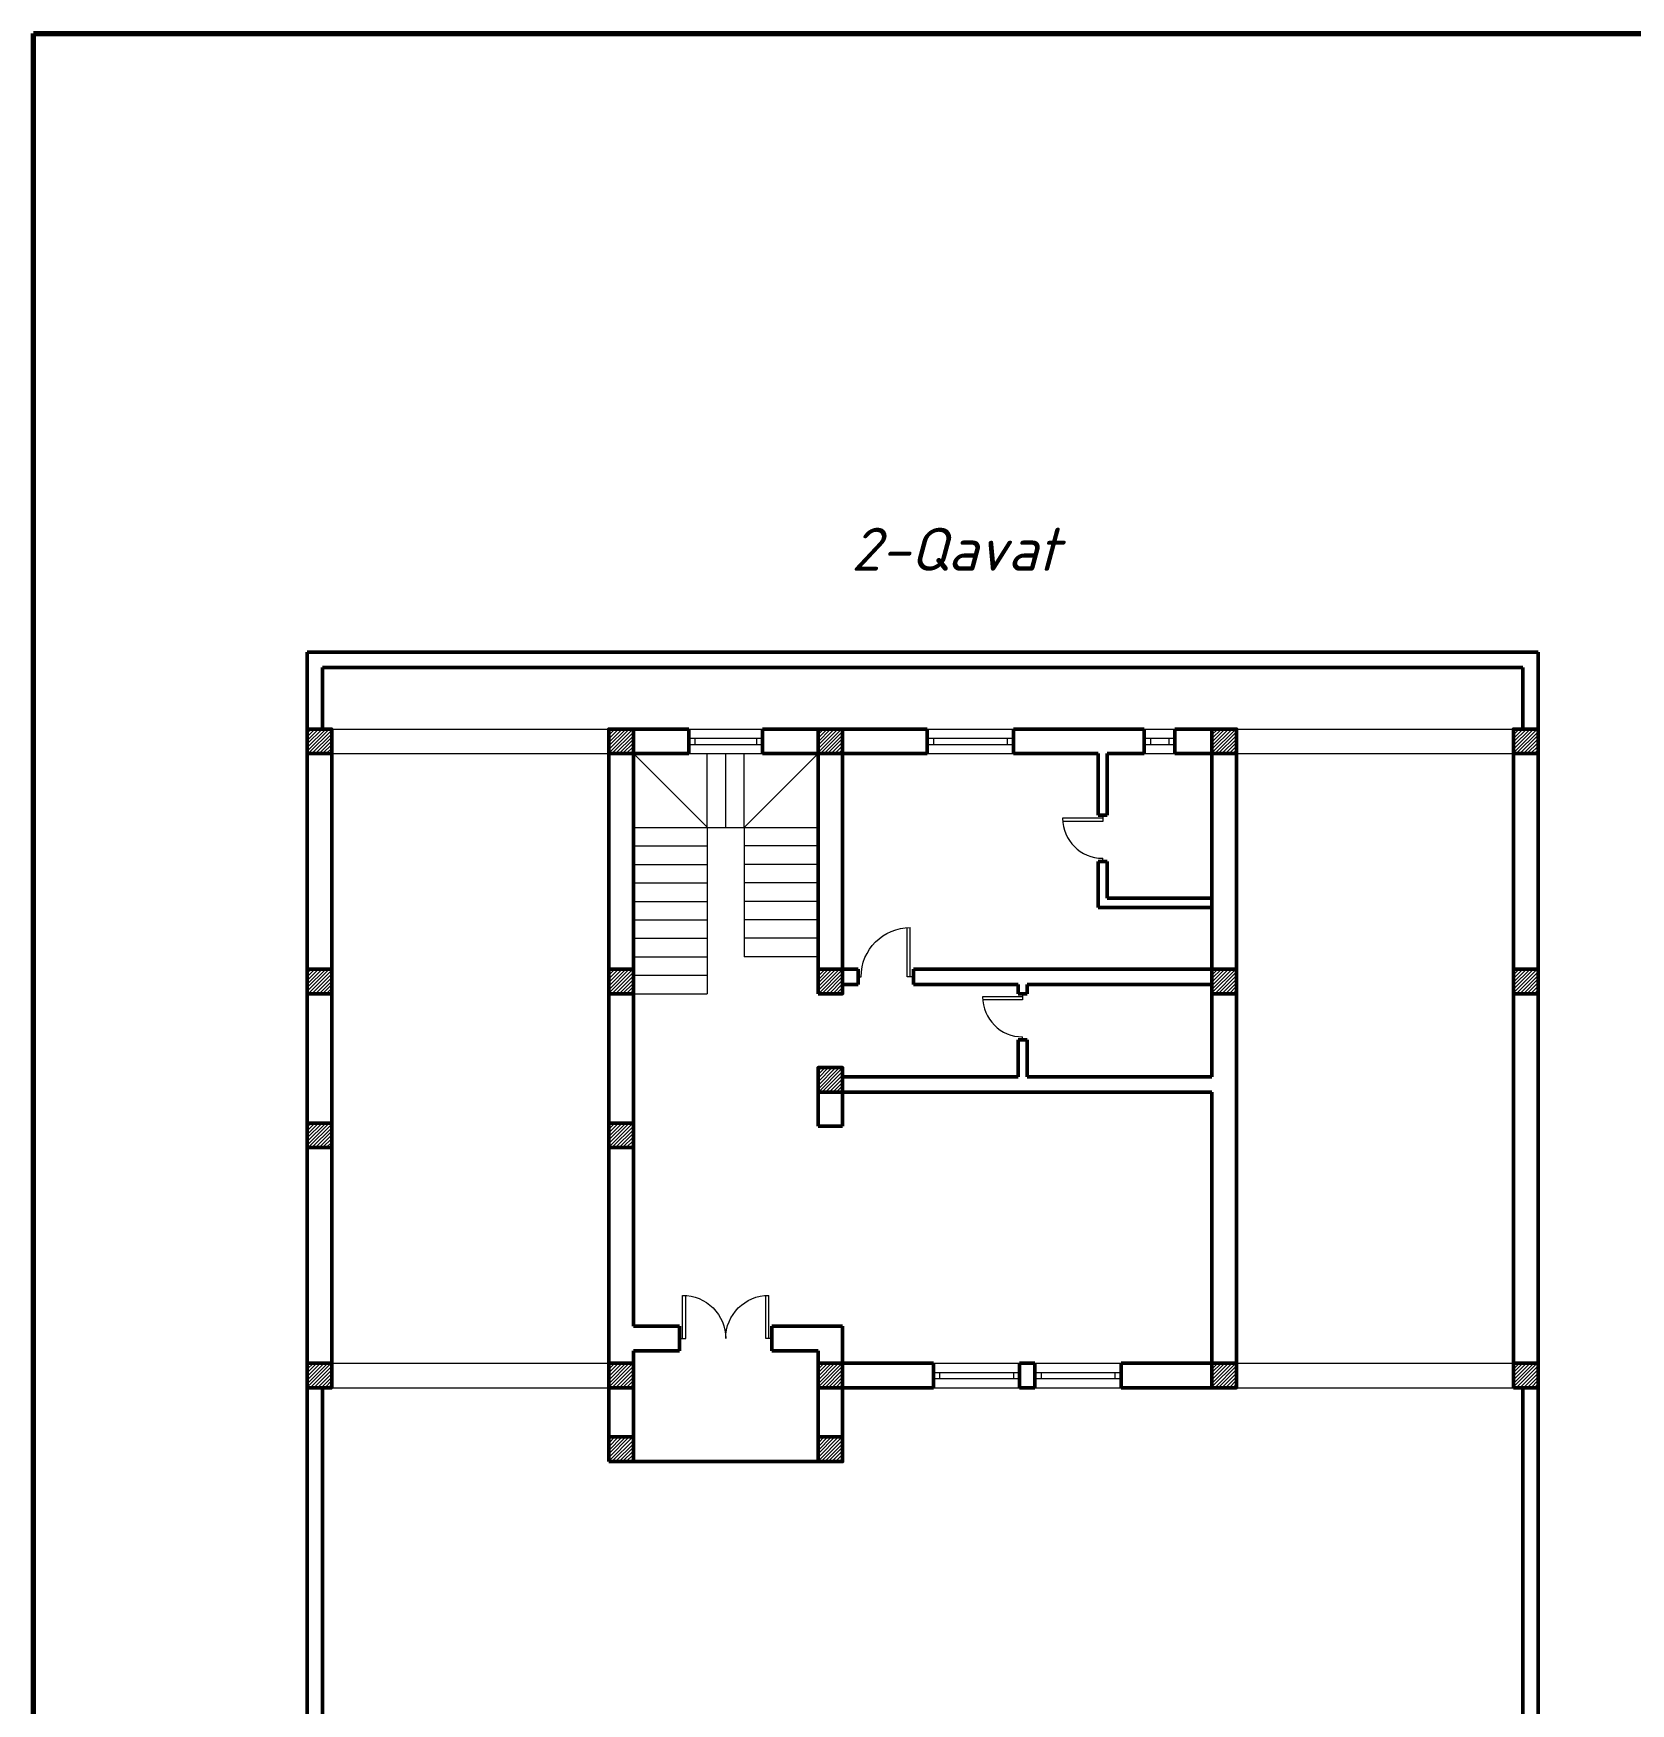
# Model space of a CAD drawing. Header units: millimetres. Extents: x -21484 to 30420, y 5001 to 139612.
# Drawn here: x -21484 to 4468, y 112482 to 139612 of the extents above; entities that cross this region are included whole.
import ezdxf

# ---------------------------------------------------------------- set-up
doc = ezdxf.new("R2010")
doc.units = ezdxf.units.MM
doc.styles.get("Standard").update_dxf_attribs({"font": 'isocpeui.ttf', "height": 200})

# ---------------------------------------------------------------- blocks, each defined once
blk = doc.blocks.new('hhjk')
at = {"lineweight": 0}
for p, q in [((15382, 32122), (15382, 32022)), ((15382, 32072), (16082, 32072)), ((15382, 32022), (16080, 32022)), ((15382, 30622), (15382, 30722)), ((15382, 30722), (16080, 30722)), ((15382, 30672), (16082, 30672))]:
    blk.add_line(p, q, dxfattribs=at)
for centre, start, end in [((15382, 32072), 270, 0), ((15382, 30672), 0, 90)]:
    blk.add_arc(centre, 700, start, end, dxfattribs=at)
blk = doc.blocks.new('hh')
at = {"lineweight": 18}
for p, q in [((19986, 31138), (19986, 31938)), ((20036, 31138), (20036, 31937)), ((19936, 31138), (20036, 31138)), ((20836, 31138), (20786, 31138))]:
    blk.add_line(p, q, dxfattribs=at)
blk.add_arc((19986, 31138), 800, 0, 90, dxfattribs=at)
blk = doc.blocks.new('оолд')
at = {"lineweight": 0}
for p, q in [((-4110, 37172), (-4110, 37072)), ((-4110, 37122), (-4760, 37122)), ((-4110, 37072), (-4758, 37072)), ((-4110, 36422), (-4110, 36472))]:
    blk.add_line(p, q, dxfattribs=at)
blk.add_arc((-4110, 37122), 650, 180, 270, dxfattribs=at)

msp = doc.modelspace()

# ---------------------------------------------------------------- hatches: boundary and pattern name
at = {"lineweight": 18}
h = msp.add_hatch(dxfattribs=at)
h.set_pattern_fill('ANSI31', color=6, scale=13)
h.set_pattern_definition([(45, (-6208.715, 93074.353), (-29.185832, 29.185832), [])])
h.paths.add_polyline_path([(-17035.2, 127912.6), (-16635.2, 127912.6), (-16635.2, 128312.6), (-17035.2, 128312.6)])
h = msp.add_hatch(dxfattribs=at)
h.set_pattern_fill('ANSI31', color=6, scale=13)
h.set_pattern_definition([(45, (-13008.715, 93074.353), (-29.18583, 29.18583), [])])
h.paths.add_polyline_path([(-12135.2, 127912.6), (-11735.2, 127912.6), (-11735.2, 128312.6), (-12135.2, 128312.6)])
h = msp.add_hatch(dxfattribs=at)
h.set_pattern_fill('ANSI31', color=6, scale=13)
h.set_pattern_definition([(45, (-17208.715, 93074.353), (-29.185832, 29.185832), [])])
h.paths.add_polyline_path([(-8735.2, 127912.6), (-8335.2, 127912.6), (-8335.2, 128312.6), (-8735.2, 128312.6)])
h = msp.add_hatch(dxfattribs=at)
h.set_pattern_fill('ANSI31', color=6, scale=13)
h.set_pattern_definition([(45, (-21308.715, 93074.353), (-29.185832, 29.185832), [])])
h.paths.add_polyline_path([(-2335.2, 127912.6), (-1935.2, 127912.6), (-1935.2, 128312.6), (-2335.2, 128312.6)])
h = msp.add_hatch(dxfattribs=at)
h.set_pattern_fill('ANSI31', color=6, scale=13)
h.set_pattern_definition([(45, (-25808.715, 93074.353), (-29.185832, 29.185832), [])])
h.paths.add_polyline_path([(2564.8, 127912.6), (2964.8, 127912.6), (2964.8, 128312.6), (2564.8, 128312.6)])
h = msp.add_hatch(dxfattribs=at)
h.set_pattern_fill('ANSI31', color=6, scale=13)
h.set_pattern_definition([(45, (-6208.715, 89174.353), (-29.185832, 29.185832), [])])
h.paths.add_polyline_path([(-17035.2, 124012.6), (-16635.2, 124012.6), (-16635.2, 124412.6), (-17035.2, 124412.6)])
h = msp.add_hatch(dxfattribs=at)
h.set_pattern_fill('ANSI31', color=6, scale=13)
h.set_pattern_definition([(45, (-13008.715, 89174.353), (-29.18583, 29.18583), [])])
h.paths.add_polyline_path([(-12135.2, 124012.6), (-11735.2, 124012.6), (-11735.2, 124412.6), (-12135.2, 124412.6)])
h = msp.add_hatch(dxfattribs=at)
h.set_pattern_fill('ANSI31', color=6, scale=13)
h.set_pattern_definition([(45, (-17208.715, 89324.353), (-29.185832, 29.185832), [])])
h.paths.add_polyline_path([(-8735.2, 124012.6), (-8335.2, 124012.6), (-8335.2, 124412.6), (-8735.2, 124412.6)])
h = msp.add_hatch(dxfattribs=at)
h.set_pattern_fill('ANSI31', color=6, scale=13)
h.set_pattern_definition([(45, (-21308.715, 89174.353), (-29.185832, 29.185832), [])])
h.paths.add_polyline_path([(-2335.2, 124012.6), (-1935.2, 124012.6), (-1935.2, 124412.6), (-2335.2, 124412.6)])
h = msp.add_hatch(dxfattribs=at)
h.set_pattern_fill('ANSI31', color=6, scale=13)
h.set_pattern_definition([(45, (-25808.715, 89174.353), (-29.185832, 29.185832), [])])
h.paths.add_polyline_path([(2564.8, 124012.6), (2964.8, 124012.6), (2964.8, 124412.6), (2564.8, 124412.6)])
h = msp.add_hatch(dxfattribs=at)
h.set_pattern_fill('ANSI31', color=6, scale=13)
h.set_pattern_definition([(45, (-17208.715, 87724.353), (-29.185832, 29.185832), [])])
h.paths.add_polyline_path([(-8735.2, 122412.6), (-8335.2, 122412.6), (-8335.2, 122812.6), (-8735.2, 122812.6)])
h = msp.add_hatch(dxfattribs=at)
h.set_pattern_fill('ANSI31', color=6, scale=13)
h.set_pattern_definition([(45, (-6208.715, 86674.353), (-29.185832, 29.185832), [])])
h.paths.add_polyline_path([(-17035.2, 121512.6), (-16635.2, 121512.6), (-16635.2, 121912.6), (-17035.2, 121912.6)])
h = msp.add_hatch(dxfattribs=at)
h.set_pattern_fill('ANSI31', color=6, scale=13)
h.set_pattern_definition([(45, (-13008.715, 86674.353), (-29.18583, 29.18583), [])])
h.paths.add_polyline_path([(-12135.2, 121512.6), (-11735.2, 121512.6), (-11735.2, 121912.6), (-12135.2, 121912.6)])
h = msp.add_hatch(dxfattribs=at)
h.set_pattern_fill('ANSI31', color=6, scale=13)
h.set_pattern_definition([(45, (-17908.715, 82774.353), (-29.18583, 29.18583), [])])
h.paths.add_polyline_path([(-17035.2, 117612.6), (-16635.2, 117612.6), (-16635.2, 118012.6), (-17035.2, 118012.6)])
h = msp.add_hatch(dxfattribs=at)
h.set_pattern_fill('ANSI31', color=6, scale=13)
h.set_pattern_definition([(45, (-13008.715, 82774.353), (-29.18583, 29.18583), [])])
h.paths.add_polyline_path([(-12135.2, 117612.6), (-11735.2, 117612.6), (-11735.2, 118012.6), (-12135.2, 118012.6)])
h = msp.add_hatch(dxfattribs=at)
h.set_pattern_fill('ANSI31', color=6, scale=13)
h.set_pattern_definition([(45, (-9608.715, 82774.353), (-29.18583, 29.18583), [])])
h.paths.add_polyline_path([(-8735.2, 117612.6), (-8335.2, 117612.6), (-8335.2, 118012.6), (-8735.2, 118012.6)])
h = msp.add_hatch(dxfattribs=at)
h.set_pattern_fill('ANSI31', color=6, scale=13)
h.set_pattern_definition([(45, (-21308.715, 82774.353), (-29.185832, 29.185832), [])])
h.paths.add_polyline_path([(-2335.2, 117612.6), (-1935.2, 117612.6), (-1935.2, 118012.6), (-2335.2, 118012.6)])
h = msp.add_hatch(dxfattribs=at)
h.set_pattern_fill('ANSI31', color=6, scale=13)
h.set_pattern_definition([(45, (-16408.715, 82774.353), (-29.185832, 29.185832), [])])
h.paths.add_polyline_path([(2564.8, 117612.6), (2964.8, 117612.6), (2964.8, 118012.6), (2564.8, 118012.6)])
h = msp.add_hatch(dxfattribs=at)
h.set_pattern_fill('ANSI31', color=6, scale=13)
h.set_pattern_definition([(45, (-13008.715, 81574.353), (-29.18583, 29.18583), [])])
h.paths.add_polyline_path([(-12135.2, 116412.6), (-11735.2, 116412.6), (-11735.2, 116812.6), (-12135.2, 116812.6)])
h = msp.add_hatch(dxfattribs=at)
h.set_pattern_fill('ANSI31', color=6, scale=13)
h.set_pattern_definition([(45, (-9608.715, 81574.353), (-29.18583, 29.18583), [])])
h.paths.add_polyline_path([(-8735.2, 116412.6), (-8335.2, 116412.6), (-8335.2, 116812.6), (-8735.2, 116812.6)])

# ---------------------------------------------------------------- linework, layer by layer
at = {"lineweight": 50}
for p, q in [((-17035.2, 129562.6), (2964.8, 129562.6)), ((-17035.2, 128312.6), (-17035.2, 129562.6)), ((2964.8, 129562.6), (2964.8, 98112.6)), ((-16785.2, 129312.6), (2714.8, 129312.6)), ((-16785.2, 128312.6), (-16785.2, 129312.6)), ((2714.8, 128312.6), (2714.8, 129312.6)), ((-11735.2, 128312.6), (-10835.2, 128312.6)), ((-10835.2, 127912.6), (-10835.2, 128312.6)), ((-9635.2, 128312.6), (-8335.2, 128312.6)), ((-9635.2, 127912.6), (-9635.2, 128312.6)), ((-6960.2, 128312.6), (-8335.2, 128312.6)), ((-6960.2, 128312.6), (-6960.2, 127912.6)), ((-5560.2, 128312.6), (-3435.2, 128312.6)), ((-5560.2, 128312.6), (-5560.2, 127912.6)), ((-3435.2, 127912.6), (-3435.2, 128312.6)), ((-2935.2, 127912.6), (-2935.2, 128312.6)), ((-2935.2, 128312.6), (-2335.2, 128312.6)), ((-17035.2, 98112.6), (-17035.2, 127912.6)), ((-16635.2, 124412.6), (-16635.2, 127912.6)), ((-12135.2, 124412.6), (-12135.2, 127912.6)), ((-11735.2, 121912.6), (-11735.2, 127962.6)), ((-11735.2, 127912.6), (-10835.2, 127912.6)), ((-9635.2, 127912.6), (-8735.2, 127912.6)), ((-8735.2, 124412.6), (-8735.2, 127912.6)), ((-8335.2, 124412.6), (-8335.2, 127912.6)), ((-6960.2, 127912.6), (-8335.2, 127912.6)), ((-5560.2, 127912.6), (-4185.2, 127912.6)), ((-4185.2, 126912.6), (-4185.2, 127912.6)), ((-4035.2, 127912.6), (-3985.2, 127912.6)), ((-4035.2, 127912.6), (-3435.2, 127912.6)), ((-4035.2, 126912.6), (-4035.2, 127912.6)), ((-2935.2, 127912.6), (-2335.2, 127912.6)), ((-2335.2, 127912.6), (-2335.2, 124412.6)), ((-1935.2, 127912.6), (-1935.2, 118012.6)), ((2564.8, 127912.6), (2564.8, 124412.6)), ((-4035.2, 126912.6), (-4185.2, 126912.6)), ((-4185.2, 125412.6), (-4185.2, 126162.6)), ((-4035.2, 126162.6), (-4185.2, 126162.6)), ((-4035.2, 125562.6), (-4035.2, 126162.6)), ((-4185.2, 125412.6), (-2335.2, 125412.6)), ((-4035.2, 125562.6), (-2335.2, 125562.6)), ((-8335.2, 124412.6), (-8085.2, 124412.6)), ((-8085.2, 124162.6), (-8085.2, 124412.6)), ((-7185.2, 124412.6), (-2335.2, 124412.6)), ((-7185.2, 124162.6), (-7185.2, 124412.6)), ((-16635.2, 121912.6), (-16635.2, 124012.6)), ((-12135.2, 121912.6), (-12135.2, 124012.6)), ((-8335.2, 124162.6), (-8085.2, 124162.6)), ((-7185.2, 124162.6), (-5485.2, 124162.6)), ((-5485.2, 124012.6), (-5485.2, 124162.6)), ((-5485.2, 124012.6), (-5335.2, 124012.6)), ((-5335.2, 124162.6), (-2335.2, 124162.6)), ((-5335.2, 124012.6), (-5335.2, 124162.6)), ((-2335.2, 124012.6), (-2335.2, 122662.6)), ((2564.8, 124012.6), (2564.8, 118012.6)), ((-5485.2, 122662.6), (-5485.2, 123262.6)), ((-5485.2, 123262.6), (-5335.2, 123262.6)), ((-5335.2, 122662.6), (-5335.2, 123262.6)), ((-8335.2, 122662.6), (-5485.2, 122662.6)), ((-5335.2, 122662.6), (-2335.2, 122662.6)), ((-8735.2, 121862.6), (-8735.2, 122412.6)), ((-8335.2, 122412.6), (-2335.2, 122412.6)), ((-8335.2, 121862.6), (-8335.2, 122412.6)), ((-2335.2, 122412.6), (-2335.2, 118012.6)), ((-8335.2, 121862.6), (-8735.2, 121862.6)), ((-16635.2, 118012.6), (-16635.2, 121512.6)), ((-12135.2, 118012.6), (-12135.2, 121512.6)), ((-11735.2, 118612.6), (-11735.2, 121512.6)), ((-11735.2, 118612.6), (-10985.2, 118612.6)), ((-10985.2, 118212.6), (-10985.2, 118612.6)), ((-9485.2, 118612.6), (-8335.2, 118612.6)), ((-9485.2, 118212.6), (-9485.2, 118612.6)), ((-8335.2, 118012.6), (-8335.2, 118612.6)), ((-11735.2, 118012.6), (-11735.2, 118212.6)), ((-11735.2, 118212.6), (-10985.2, 118212.6)), ((-9485.2, 118212.6), (-8735.2, 118212.6)), ((-8735.2, 118212.6), (-8735.2, 117612.6)), ((-6860.2, 118012.6), (-8335.2, 118012.6)), ((-6860.2, 118012.6), (-6860.2, 117612.6)), ((-5460.2, 118012.6), (-5210.2, 118012.6)), ((-5460.2, 118012.6), (-5460.2, 117612.6)), ((-5210.2, 118012.6), (-5210.2, 117612.6)), ((-3810.2, 118012.6), (-2335.2, 118012.6)), ((-3810.2, 118012.6), (-3810.2, 117612.6)), ((-16785.2, 117612.6), (-16785.2, 98512.6)), ((-12135.2, 117612.6), (-12135.2, 116812.6)), ((-11735.2, 117612.6), (-11735.2, 116812.6)), ((-8735.2, 117612.6), (-6860.2, 117612.6)), ((-8735.2, 117612.6), (-8735.2, 116812.6)), ((-8335.2, 116812.6), (-8335.2, 117612.6)), ((-5460.2, 117612.6), (-5210.2, 117612.6)), ((-3810.2, 117612.6), (-2335.2, 117612.6)), ((2714.8, 117612.6), (2714.8, 98112.6)), ((-12135.2, 116412.6), (-8735.2, 116412.6))]:
    msp.add_line(p, q, dxfattribs=at)
at = {"lineweight": 0}
for p, q in [((-16635.2, 128312.6), (-12135.2, 128312.6)), ((-10835.2, 128312.6), (-9635.2, 128312.6)), ((-10835.2, 128162.6), (-9635.2, 128162.6)), ((-10835.2, 128062.6), (-9635.2, 128062.6)), ((-10735.2, 128162.6), (-10735.2, 128062.6)), ((-9735.2, 128162.6), (-9735.2, 128062.6)), ((-6960.2, 128312.6), (-5560.2, 128312.6)), ((-6960.2, 128162.6), (-5560.2, 128162.6)), ((-6960.2, 128062.6), (-5560.2, 128062.6)), ((-6860.2, 128162.6), (-6860.2, 128062.6)), ((-5660.2, 128162.6), (-5660.2, 128062.6)), ((-3435.2, 128312.6), (-2935.2, 128312.6)), ((-3435.2, 128162.6), (-2935.2, 128162.6)), ((-3435.2, 128062.6), (-2935.2, 128062.6)), ((-3335.2, 128162.6), (-3335.2, 128062.6)), ((-3035.2, 128162.6), (-3035.2, 128062.6)), ((-1935.2, 128312.6), (2564.8, 128312.6)), ((-16635.2, 127912.6), (-12135.2, 127912.6)), ((-10535.2, 126720.7), (-11735.2, 127912.6)), ((-10835.2, 127912.6), (-9635.2, 127912.6)), ((-10535.2, 126720.7), (-10535.2, 127912.6)), ((-10235.2, 126712.6), (-10235.2, 127912.6)), ((-9935.2, 126712.6), (-8735.2, 127912.6)), ((-9935.2, 126712.6), (-9935.2, 127912.6)), ((-6960.2, 127912.6), (-5560.2, 127912.6)), ((-3435.2, 127912.6), (-2935.2, 127912.6)), ((-1935.2, 127912.6), (2564.8, 127912.6)), ((-11735.2, 126712.6), (-8735.2, 126712.6)), ((-10535.2, 126712.6), (-10535.2, 124012.6)), ((-9935.2, 126712.6), (-9935.2, 124612.6)), ((-11735.2, 126412.6), (-10535.2, 126412.6)), ((-8735.2, 126412.6), (-9935.2, 126412.6)), ((-11735.2, 126112.6), (-10535.2, 126112.6)), ((-8735.2, 126112.6), (-9935.2, 126112.6)), ((-11735.2, 125812.6), (-10535.2, 125812.6)), ((-8735.2, 125812.6), (-9935.2, 125812.6)), ((-11735.2, 125512.6), (-10535.2, 125512.6)), ((-8735.2, 125512.6), (-9935.2, 125512.6)), ((-11735.2, 125212.6), (-10535.2, 125212.6)), ((-8735.2, 125212.6), (-9935.2, 125212.6)), ((-11735.2, 124912.6), (-10535.2, 124912.6)), ((-8735.2, 124912.6), (-9935.2, 124912.6)), ((-11735.2, 124612.6), (-10535.2, 124612.6)), ((-8735.2, 124612.6), (-9935.2, 124612.6)), ((-11735.2, 124312.6), (-10535.2, 124312.6)), ((-11735.2, 124012.6), (-10535.2, 124012.6)), ((-16635.2, 118012.6), (-12135.2, 118012.6)), ((-6860.2, 118012.6), (-5460.2, 118012.6)), ((-6860.2, 117862.6), (-5460.2, 117862.6)), ((-6860.2, 117762.6), (-5460.2, 117762.6)), ((-6760.2, 117862.6), (-6760.2, 117762.6)), ((-5560.2, 117862.6), (-5560.2, 117762.6)), ((-5210.2, 118012.6), (-3810.2, 118012.6)), ((-5210.2, 117862.6), (-3810.2, 117862.6)), ((-5210.2, 117762.6), (-3810.2, 117762.6)), ((-5110.2, 117862.6), (-5110.2, 117762.6)), ((-3910.2, 117862.6), (-3910.2, 117762.6)), ((-1935.2, 118012.6), (2564.8, 118012.6)), ((-16785.2, 117612.6), (-12135.2, 117612.6)), ((-6860.2, 117612.6), (-5460.2, 117612.6)), ((-5210.2, 117612.6), (-3810.2, 117612.6)), ((-1935.2, 117612.6), (2564.8, 117612.6))]:
    msp.add_line(p, q, dxfattribs=at)
at = {"color": 1, "lineweight": 70}
msp.add_lwpolyline([(-21483.7, 139611.6), (30419.8, 139611.6), (30419.8, 94741.4), (-21483.7, 94741.4)], close=True, dxfattribs=at)
at = {"color": 1, "lineweight": 50}
for points in [[(-17035.2, 127912.6), (-16635.2, 127912.6), (-16635.2, 128312.6), (-17035.2, 128312.6)], [(-12135.2, 127912.6), (-11735.2, 127912.6), (-11735.2, 128312.6), (-12135.2, 128312.6)], [(-8735.2, 127912.6), (-8335.2, 127912.6), (-8335.2, 128312.6), (-8735.2, 128312.6)], [(-2335.2, 127912.6), (-1935.2, 127912.6), (-1935.2, 128312.6), (-2335.2, 128312.6)], [(2564.8, 127912.6), (2964.8, 127912.6), (2964.8, 128312.6), (2564.8, 128312.6)], [(-17035.2, 124012.6), (-16635.2, 124012.6), (-16635.2, 124412.6), (-17035.2, 124412.6)], [(-12135.2, 124012.6), (-11735.2, 124012.6), (-11735.2, 124412.6), (-12135.2, 124412.6)], [(-8735.2, 124012.6), (-8335.2, 124012.6), (-8335.2, 124412.6), (-8735.2, 124412.6)], [(-2335.2, 124012.6), (-1935.2, 124012.6), (-1935.2, 124412.6), (-2335.2, 124412.6)], [(2564.8, 124012.6), (2964.8, 124012.6), (2964.8, 124412.6), (2564.8, 124412.6)], [(-8735.2, 122412.6), (-8335.2, 122412.6), (-8335.2, 122812.6), (-8735.2, 122812.6)], [(-17035.2, 121512.6), (-16635.2, 121512.6), (-16635.2, 121912.6), (-17035.2, 121912.6)], [(-12135.2, 121512.6), (-11735.2, 121512.6), (-11735.2, 121912.6), (-12135.2, 121912.6)], [(-17035.2, 117612.6), (-16635.2, 117612.6), (-16635.2, 118012.6), (-17035.2, 118012.6)], [(-12135.2, 117612.6), (-11735.2, 117612.6), (-11735.2, 118012.6), (-12135.2, 118012.6)], [(-8735.2, 117612.6), (-8335.2, 117612.6), (-8335.2, 118012.6), (-8735.2, 118012.6)], [(-2335.2, 117612.6), (-1935.2, 117612.6), (-1935.2, 118012.6), (-2335.2, 118012.6)], [(2564.8, 117612.6), (2964.8, 117612.6), (2964.8, 118012.6), (2564.8, 118012.6)], [(-12135.2, 116412.6), (-11735.2, 116412.6), (-11735.2, 116812.6), (-12135.2, 116812.6)], [(-8735.2, 116412.6), (-8335.2, 116412.6), (-8335.2, 116812.6), (-8735.2, 116812.6)]]:
    msp.add_lwpolyline(points, close=True, dxfattribs=at)

# ---------------------------------------------------------------- block references
at = {"lineweight": 0}
for p in [(0, 89740.4), (-1300, 86840.4)]:
    msp.add_blockref('оолд', p, dxfattribs=at)
at = {"lineweight": 18, "xscale": -1}
msp.add_blockref('hh', (12750.7, 93149.4), dxfattribs=at)
at = {"lineweight": 0, "xscale": -1, "rotation": 270.0000000000022}
msp.add_blockref('hhjk', (-41607.4, 103031.1), dxfattribs=at)

# ---------------------------------------------------------------- texts
at = {"lineweight": 0, "insert": (-4809, 131582.9), "char_height": 700, "attachment_point": 3}
msp.add_mtext_dynamic_manual_height_columns('{\\fISOCPEUR|b1|i1|c204|p34;2-Qavat}', width=5585.086, gutter_width=1000, heights=[0], dxfattribs=at)

doc.saveas('drawing.dxf')
